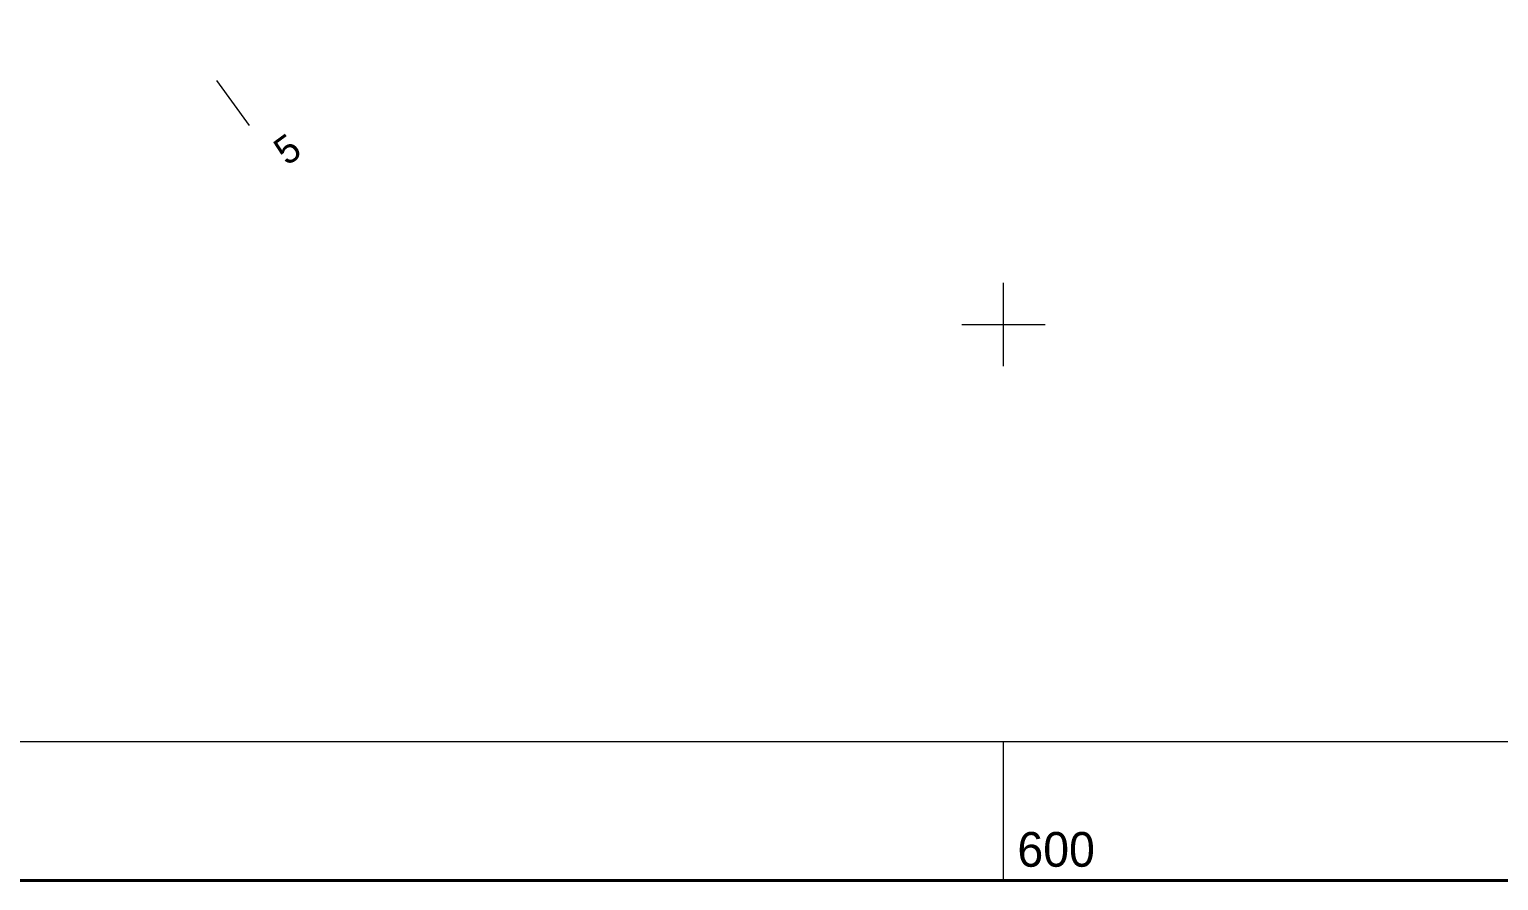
# Model space of a CAD drawing. Header units: metres. Extents: x 536440 to 536837, y 1836560 to 1836836.
# Drawn here: x 536529.9 to 536635.6, y 1836559.9 to 1836621.3 of the extents above; entities that cross this region are included whole.
import ezdxf

# ---------------------------------------------------------------- set-up
doc = ezdxf.new("R2010")
doc.units = ezdxf.units.M
doc.header["$MEASUREMENT"] = 0
for name, color, linetype, lineweight in [('Level 2', 1, 'Continuous', 0), ('Level 62', 1, 'Continuous', 0), ('Level 63', 1, 'Continuous', 0)]:
    doc.layers.add(name, color=color, linetype=linetype, lineweight=lineweight)
doc.styles.add('Style-CHAR_FAST_FONT', font='CHAR_FAST_FONT.shx')

msp = doc.modelspace()

# ---------------------------------------------------------------- linework, layer by layer
at = {"layer": 'Level 2', "color": 7, "linetype": 'Continuous', "lineweight": 0}
msp.add_line((536543.32, 1836617.57), (536545.69, 1836614.35), dxfattribs=at)
at = {"layer": 'Level 62', "color": 7, "linetype": 'Continuous', "lineweight": 0, "flags": 128}
msp.add_lwpolyline([(536450.37, 1836826.13), (536827.08, 1836826.13), (536827.08, 1836569.95), (536450.37, 1836569.95)], close=True, dxfattribs=at)
at = {"layer": 'Level 63', "color": 7, "linetype": 'Continuous', "lineweight": 0}
for p, q in [((536600, 1836597), (536600, 1836603)), ((536597, 1836600), (536603, 1836600)), ((536600, 1836559.95), (536600, 1836569.95))]:
    msp.add_line(p, q, dxfattribs=at)
at = {"layer": 'Level 63', "color": 7, "linetype": 'Continuous', "lineweight": 40, "flags": 128}
msp.add_lwpolyline([(536440.37, 1836559.95), (536440.37, 1836836.13), (536837.08, 1836836.13), (536837.08, 1836559.95)], close=True, dxfattribs=at)
at = {"layer": 'Level 63', "color": 7, "linetype": 'Continuous', "lineweight": 13, "flags": 128}
msp.add_lwpolyline([(536450.37, 1836569.95), (536450.37, 1836826.13), (536827.08, 1836826.13), (536827.08, 1836569.95)], close=True, dxfattribs=at)

# ---------------------------------------------------------------- texts
at = {"layer": 'Level 2', "color": 7, "linetype": 'Continuous', "lineweight": 0, "insert": (536547.23, 1836613), "char_height": 2, "attachment_point": 1, "rotation": 36.2634, "line_spacing_factor": 0.828316, "style": 'Style-CHAR_FAST_FONT'}
msp.add_mtext('5\\P', dxfattribs=at)
at = {"layer": 'Level 63', "color": 7, "linetype": 'Continuous', "lineweight": 0, "style": 'Style-CHAR_FAST_FONT'}
msp.add_text('600', height=2.5, dxfattribs=at).set_placement((536601, 1836560.95))

doc.saveas('drawing.dxf')
